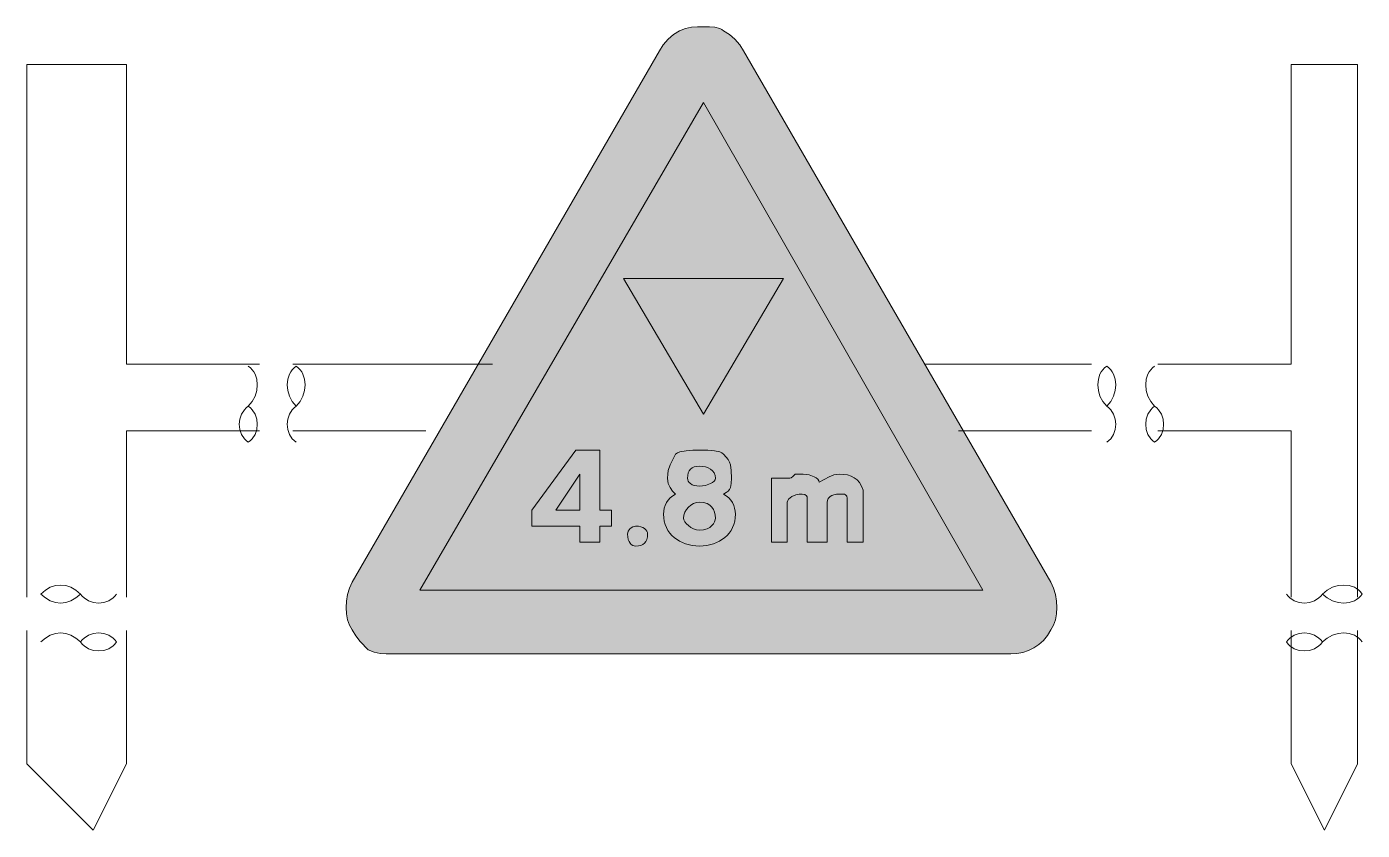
# Model space of a CAD drawing. Header units: metres. Extents: x 81 to 482, y 14 to 256.
import ezdxf

# ---------------------------------------------------------------- set-up
doc = ezdxf.new("R2010")
doc.units = ezdxf.units.M
for name, color, linetype, true_color in [('FILL_BLACK_000000', 7, 'Continuous', 0x000000), ('FILL_RED_FF0000', 7, 'Continuous', 0xff0000), ('FILL_WHITE_FFFFFF', 7, 'Continuous', 0xffffff), ('STROKE_BLACK_000000', 7, 'Continuous', 0x000000)]:
    doc.layers.add(name, color=color, linetype=linetype, true_color=true_color)

msp = doc.modelspace()

# ---------------------------------------------------------------- hatches: boundary and pattern name
at = {"layer": 'FILL_BLACK_000000', "true_color": 0x000000}
h = msp.add_hatch(color=7, dxfattribs=at)
h.dxf.hatch_style = 1
h.paths.add_polyline_path([(308.01, 179.92), (284.01, 139.12), (260.01, 179.92), (308.01, 179.92)])
h = msp.add_hatch(color=7, dxfattribs=at)
h.dxf.hatch_style = 1
h.paths.add_polyline_path([(256.41, 105.52), (252.81, 105.52), (252.81, 100.72), (246.81, 100.72), (246.81, 105.52), (232.41, 105.52), (232.41, 110.32), (245.61, 128.32), (252.81, 128.32), (252.81, 110.32), (256.41, 110.32), (256.41, 105.52)])
h.paths.add_polyline_path([(246.81, 110.32), (246.81, 121.12), (239.61, 110.32), (246.81, 110.32)], flags=16)
h = msp.add_hatch(color=7, dxfattribs=at)
h.dxf.hatch_style = 1
h.paths.add_polyline_path([(276.76, 100.98), (275.16, 102.07), (274.46, 102.72), (273.85, 103.45), (273.31, 104.23), (272.85, 105.09), (272.49, 106.01), (272.23, 106.98), (272.07, 108.02), (272.01, 109.12), (272.07, 110.02), (272.23, 110.9), (272.52, 111.76), (272.91, 112.57), (273.42, 113.33), (274.03, 114.01), (274.77, 114.62), (275.61, 115.12), (274.73, 116.04), (273.96, 117.07), (273.42, 118.33), (273.26, 119.07), (273.21, 119.92), (273.26, 121.16), (273.42, 122.23), (273.96, 123.97), (275.61, 127.12), (276.17, 127.52), (276.9, 127.81), (278.76, 128.17), (280.84, 128.3), (282.81, 128.32), (285.28, 128.3), (287.31, 128.17), (288.88, 127.81), (289.5, 127.52), (290.01, 127.12), (290.8, 126.27), (291.4, 125.49), (291.82, 124.74), (292.11, 123.97), (292.37, 122.23), (292.41, 119.92), (292.37, 118.33), (292.11, 117.07), (291.82, 116.53), (291.4, 116.04), (290.8, 115.57), (290.01, 115.12), (290.85, 114.62), (291.58, 114.01), (292.2, 113.33), (292.71, 112.57), (293.1, 111.76), (293.38, 110.9), (293.55, 110.02), (293.61, 109.12), (293.55, 108.02), (293.39, 106.98), (293.13, 106.01), (292.77, 105.09), (292.31, 104.23), (291.77, 103.45), (291.16, 102.72), (290.46, 102.07), (288.86, 100.98), (287.03, 100.18), (285, 99.69), (282.81, 99.52), (280.62, 99.69), (278.59, 100.18), (276.76, 100.98)])
h.paths.add_polyline_path([(280.24, 111.83), (279.51, 111.22), (278.9, 110.49), (278.42, 109.68), (278.12, 108.82), (278.01, 107.92), (278.12, 107.42), (278.42, 106.85), (278.9, 106.25), (279.51, 105.67), (280.24, 105.14), (281.05, 104.71), (281.91, 104.43), (282.81, 104.32), (284.05, 104.43), (285.08, 104.71), (285.91, 105.14), (286.56, 105.67), (287.04, 106.25), (287.37, 106.85), (287.55, 107.42), (287.61, 107.92), (287.55, 108.82), (287.37, 109.68), (287.04, 110.49), (286.56, 111.22), (285.91, 111.83), (285.08, 112.31), (284.05, 112.61), (282.81, 112.72), (281.91, 112.61), (281.05, 112.31), (280.24, 111.83)], flags=16)
h.paths.add_polyline_path([(287.2, 121.49), (286.72, 122.11), (286.11, 122.62), (285.38, 123.01), (284.57, 123.29), (283.71, 123.46), (282.81, 123.52), (281.97, 123.46), (281.23, 123.29), (280.62, 123.01), (280.11, 122.62), (279.72, 122.11), (279.44, 121.49), (279.27, 120.76), (279.21, 119.92), (279.27, 119.47), (279.44, 119.04), (279.72, 118.63), (280.11, 118.27), (280.62, 117.96), (281.23, 117.73), (281.97, 117.57), (282.81, 117.52), (283.71, 117.57), (284.57, 117.73), (286.11, 118.27), (286.72, 118.63), (287.2, 119.04), (287.5, 119.47), (287.61, 119.92), (287.5, 120.76), (287.2, 121.49)], flags=16)
h = msp.add_hatch(color=7, dxfattribs=at)
h.dxf.hatch_style = 1
h.paths.add_polyline_path([(323.97, 115.07), (323.23, 114.91), (322.62, 114.68), (322.11, 114.37), (321.72, 114.01), (321.43, 113.6), (321.27, 113.17), (321.21, 112.72), (321.21, 100.72), (315.21, 100.72), (315.21, 113.92), (315.16, 114.32), (315, 114.61), (314.46, 114.97), (313.69, 115.1), (312.81, 115.12), (311.74, 114.91), (310.56, 114.37), (309.6, 113.6), (309.32, 113.17), (309.21, 112.72), (309.21, 100.72), (304.41, 100.72), (304.41, 119.92), (309.21, 119.92), (309.92, 119.94), (310.41, 120.07), (310.9, 120.43), (311.61, 121.12), (314.01, 121.12), (314.91, 121.07), (315.77, 120.91), (317.31, 120.37), (317.92, 120.01), (318.4, 119.6), (318.7, 119.17), (318.81, 118.72), (321.81, 120.37), (323.2, 120.91), (323.96, 121.07), (324.81, 121.12), (326.1, 121.06), (327.28, 120.88), (328.35, 120.55), (329.31, 120.07), (330.15, 119.42), (330.88, 118.59), (331.5, 117.56), (332.01, 116.32), (332.01, 115.12), (332.01, 100.72), (327.21, 100.72), (327.21, 113.92), (327.06, 114.52), (326.7, 114.93), (326.41, 115.07), (326.01, 115.12), (324.81, 115.12), (323.97, 115.07)])
h = msp.add_hatch(color=7, dxfattribs=at)
h.dxf.hatch_style = 1
h.paths.add_polyline_path([(267.15, 102.28), (266.99, 101.54), (266.7, 100.93), (266.31, 100.42), (265.8, 100.03), (265.18, 99.74), (264.45, 99.58), (263.61, 99.52), (263.16, 99.58), (262.73, 99.74), (262.32, 100.03), (261.96, 100.42), (261.65, 100.93), (261.42, 101.54), (261.26, 102.28), (261.21, 103.12), (261.42, 104), (261.96, 104.77), (262.73, 105.31), (263.61, 105.52), (264.45, 105.47), (265.18, 105.31), (265.8, 105.08), (266.31, 104.77), (266.7, 104.41), (266.99, 104), (267.15, 103.57), (267.21, 103.12), (267.15, 102.28)])
at = {"layer": 'FILL_RED_FF0000', "true_color": 0xff0000}
h = msp.add_hatch(color=7, dxfattribs=at)
h.dxf.hatch_style = 1
h.paths.add_polyline_path([(389.2, 86.87), (389.76, 84.95), (390.1, 83), (390.21, 81.07), (390.1, 79.19), (389.76, 77.41), (389.2, 75.78), (388.41, 74.32), (387.4, 72.63), (386.2, 71.17), (384.82, 69.93), (383.31, 68.92), (381.68, 68.13), (379.97, 67.57), (378.21, 67.23), (376.41, 67.12), (190.41, 67.12), (188.61, 67.14), (186.81, 67.27), (185.01, 67.63), (183.21, 68.32), (180.81, 70.87), (179.5, 72.54), (178.41, 74.32), (177.62, 75.78), (177.06, 77.41), (176.72, 79.19), (176.61, 81.07), (176.72, 83), (177.06, 84.95), (177.62, 86.87), (178.41, 88.72), (270.81, 248.32), (271.92, 250.1), (273.36, 251.77), (275.03, 253.21), (276.81, 254.32), (278.61, 255.01), (280.41, 255.37), (282.21, 255.5), (284.01, 255.52), (285.79, 255.5), (287.46, 255.37), (288.9, 255.01), (289.51, 254.72), (290.01, 254.32), (291.79, 253.21), (293.46, 251.77), (294.9, 250.1), (296.01, 248.32), (388.41, 88.72), (389.2, 86.87)])
at = {"layer": 'FILL_WHITE_FFFFFF', "true_color": 0xffffff}
h = msp.add_hatch(color=7, dxfattribs=at)
h.dxf.hatch_style = 1
h.paths.add_polyline_path([(198.81, 86.32), (284.01, 232.72), (368.01, 86.32), (198.81, 86.32)])

# ---------------------------------------------------------------- linework, layer by layer
at = {"layer": 'FILL_BLACK_000000', "lineweight": 0, "true_color": 0x000000}
for points in [[(308.01, 179.92), (284.01, 139.12), (260.01, 179.92)], [(256.41, 105.52), (252.81, 105.52), (252.81, 100.72), (246.81, 100.72), (246.81, 105.52), (232.41, 105.52), (232.41, 110.32), (245.61, 128.32), (252.81, 128.32), (252.81, 110.32), (256.41, 110.32)], [(276.76, 100.98), (275.16, 102.07), (274.46, 102.72), (273.85, 103.45), (273.31, 104.23), (272.85, 105.09), (272.49, 106.01), (272.23, 106.98), (272.07, 108.02), (272.01, 109.12), (272.07, 110.02), (272.23, 110.9), (272.52, 111.76), (272.91, 112.57), (273.42, 113.33), (274.03, 114.01), (274.77, 114.62), (275.61, 115.12), (274.73, 116.04), (273.96, 117.07), (273.42, 118.33), (273.26, 119.07), (273.21, 119.92), (273.26, 121.16), (273.42, 122.23), (273.96, 123.97), (275.61, 127.12), (276.17, 127.52), (276.9, 127.81), (278.76, 128.17), (280.84, 128.3), (282.81, 128.32), (285.28, 128.3), (287.31, 128.17), (288.88, 127.81), (289.5, 127.52), (290.01, 127.12), (290.8, 126.27), (291.4, 125.49), (291.82, 124.74), (292.11, 123.97), (292.37, 122.23), (292.41, 119.92), (292.37, 118.33), (292.11, 117.07), (291.82, 116.53), (291.4, 116.04), (290.8, 115.57), (290.01, 115.12), (290.85, 114.62), (291.58, 114.01), (292.2, 113.33), (292.71, 112.57), (293.1, 111.76), (293.38, 110.9), (293.55, 110.02), (293.61, 109.12), (293.55, 108.02), (293.39, 106.98), (293.13, 106.01), (292.77, 105.09), (292.31, 104.23), (291.77, 103.45), (291.16, 102.72), (290.46, 102.07), (288.86, 100.98), (287.03, 100.18), (285, 99.69), (282.81, 99.52), (280.62, 99.69), (278.59, 100.18)], [(246.81, 110.32), (246.81, 121.12), (239.61, 110.32)], [(287.2, 121.49), (286.72, 122.11), (286.11, 122.62), (285.38, 123.01), (284.57, 123.29), (283.71, 123.46), (282.81, 123.52), (281.97, 123.46), (281.23, 123.29), (280.62, 123.01), (280.11, 122.62), (279.72, 122.11), (279.44, 121.49), (279.27, 120.76), (279.21, 119.92), (279.27, 119.47), (279.44, 119.04), (279.72, 118.63), (280.11, 118.27), (280.62, 117.96), (281.23, 117.73), (281.97, 117.57), (282.81, 117.52), (283.71, 117.57), (284.57, 117.73), (286.11, 118.27), (286.72, 118.63), (287.2, 119.04), (287.5, 119.47), (287.61, 119.92), (287.5, 120.76)], [(323.97, 115.07), (323.23, 114.91), (322.62, 114.68), (322.11, 114.37), (321.72, 114.01), (321.43, 113.6), (321.27, 113.17), (321.21, 112.72), (321.21, 100.72), (315.21, 100.72), (315.21, 113.92), (315.16, 114.32), (315, 114.61), (314.46, 114.97), (313.69, 115.1), (312.81, 115.12), (311.74, 114.91), (310.56, 114.37), (309.6, 113.6), (309.32, 113.17), (309.21, 112.72), (309.21, 100.72), (304.41, 100.72), (304.41, 119.92), (309.21, 119.92), (309.92, 119.94), (310.41, 120.07), (310.9, 120.43), (311.61, 121.12), (314.01, 121.12), (314.91, 121.07), (315.77, 120.91), (317.31, 120.37), (317.92, 120.01), (318.4, 119.6), (318.7, 119.17), (318.81, 118.72), (321.81, 120.37), (323.2, 120.91), (323.96, 121.07), (324.81, 121.12), (326.1, 121.06), (327.28, 120.88), (328.35, 120.55), (329.31, 120.07), (330.15, 119.42), (330.88, 118.59), (331.5, 117.56), (332.01, 116.32), (332.01, 115.12), (332.01, 100.72), (327.21, 100.72), (327.21, 113.92), (327.06, 114.52), (326.7, 114.93), (326.41, 115.07), (326.01, 115.12), (324.81, 115.12)], [(280.24, 111.83), (279.51, 111.22), (278.9, 110.49), (278.42, 109.68), (278.12, 108.82), (278.01, 107.92), (278.12, 107.42), (278.42, 106.85), (278.9, 106.25), (279.51, 105.67), (280.24, 105.14), (281.05, 104.71), (281.91, 104.43), (282.81, 104.32), (284.05, 104.43), (285.08, 104.71), (285.91, 105.14), (286.56, 105.67), (287.04, 106.25), (287.37, 106.85), (287.55, 107.42), (287.61, 107.92), (287.55, 108.82), (287.37, 109.68), (287.04, 110.49), (286.56, 111.22), (285.91, 111.83), (285.08, 112.31), (284.05, 112.61), (282.81, 112.72), (281.91, 112.61), (281.05, 112.31)], [(267.15, 102.28), (266.99, 101.54), (266.7, 100.93), (266.31, 100.42), (265.8, 100.03), (265.18, 99.74), (264.45, 99.58), (263.61, 99.52), (263.16, 99.58), (262.73, 99.74), (262.32, 100.03), (261.96, 100.42), (261.65, 100.93), (261.42, 101.54), (261.26, 102.28), (261.21, 103.12), (261.42, 104), (261.96, 104.77), (262.73, 105.31), (263.61, 105.52), (264.45, 105.47), (265.18, 105.31), (265.8, 105.08), (266.31, 104.77), (266.7, 104.41), (266.99, 104), (267.15, 103.57), (267.21, 103.12)]]:
    msp.add_lwpolyline(points, close=True, dxfattribs=at)
at = {"layer": 'FILL_RED_FF0000', "lineweight": 0, "true_color": 0xff0000}
msp.add_lwpolyline([(389.2, 86.87), (389.76, 84.95), (390.1, 83), (390.21, 81.07), (390.1, 79.19), (389.76, 77.41), (389.2, 75.78), (388.41, 74.32), (387.4, 72.63), (386.2, 71.17), (384.82, 69.93), (383.31, 68.92), (381.68, 68.13), (379.97, 67.57), (378.21, 67.23), (376.41, 67.12), (190.41, 67.12), (188.61, 67.14), (186.81, 67.27), (185.01, 67.63), (183.21, 68.32), (180.81, 70.87), (179.5, 72.54), (178.41, 74.32), (177.62, 75.78), (177.06, 77.41), (176.72, 79.19), (176.61, 81.07), (176.72, 83), (177.06, 84.95), (177.62, 86.87), (178.41, 88.72), (270.81, 248.32), (271.92, 250.1), (273.36, 251.77), (275.03, 253.21), (276.81, 254.32), (278.61, 255.01), (280.41, 255.37), (282.21, 255.5), (284.01, 255.52), (285.79, 255.5), (287.46, 255.37), (288.9, 255.01), (289.51, 254.72), (290.01, 254.32), (291.79, 253.21), (293.46, 251.77), (294.9, 250.1), (296.01, 248.32), (388.41, 88.72)], close=True, dxfattribs=at)
at = {"layer": 'FILL_WHITE_FFFFFF', "lineweight": 0, "true_color": 0xff0000}
msp.add_lwpolyline([(198.81, 86.32), (284.01, 232.72), (368.01, 86.32)], close=True, dxfattribs=at)
at = {"layer": 'STROKE_BLACK_000000', "lineweight": 0, "true_color": 0x000000}
for points in [[(80.61, 244.16), (110.61, 244.16)], [(80.61, 84.16), (80.61, 244.16)], [(110.61, 154.16), (110.61, 244.16)], [(480.61, 244.16), (460.61, 244.16)], [(460.61, 154.16), (460.61, 244.16)], [(480.61, 84.16), (480.61, 244.16)], [(260.01, 179.92), (284.01, 139.12), (308.01, 179.92), (260.01, 179.92)], [(110.61, 154.16), (150.61, 154.16)], [(147.21, 141.52), (148.39, 142.97), (149.23, 144.58), (149.74, 146.27), (149.91, 147.97), (149.74, 149.62), (149.23, 151.14), (148.86, 151.83), (148.39, 152.46), (147.84, 153.03), (147.21, 153.52)], [(161.61, 141.52), (160.43, 142.97), (159.58, 144.58), (159.08, 146.27), (158.91, 147.97), (159.08, 149.62), (159.58, 151.14), (159.96, 151.83), (160.43, 152.46), (160.98, 153.03), (161.61, 153.52)], [(160.61, 154.16), (220.61, 154.16)], [(161.61, 141.52), (162.79, 142.97), (163.63, 144.58), (164.14, 146.27), (164.31, 147.97), (164.14, 149.62), (163.63, 151.14), (163.26, 151.83), (162.79, 152.46), (162.24, 153.03), (161.61, 153.52)], [(400.61, 154.16), (350.61, 154.16)], [(405.21, 141.52), (404.03, 142.97), (403.18, 144.58), (402.68, 146.27), (402.51, 147.97), (402.68, 149.62), (403.18, 151.14), (403.56, 151.83), (404.03, 152.46), (404.58, 153.03), (405.21, 153.52)], [(405.21, 141.52), (406.39, 142.97), (407.23, 144.58), (407.74, 146.27), (407.91, 147.97), (407.74, 149.62), (407.23, 151.14), (406.86, 151.83), (406.39, 152.46), (405.84, 153.03), (405.21, 153.52)], [(419.61, 141.52), (418.43, 142.97), (417.58, 144.58), (417.08, 146.27), (416.91, 147.97), (417.08, 149.62), (417.58, 151.14), (417.96, 151.83), (418.43, 152.46), (418.98, 153.03), (419.61, 153.52)], [(460.61, 154.16), (420.61, 154.16)], [(147.21, 130.72), (146.58, 131.21), (146.03, 131.77), (145.18, 133.08), (144.68, 134.56), (144.51, 136.12), (144.68, 137.68), (145.18, 139.16), (146.03, 140.47), (146.58, 141.03), (147.21, 141.52)], [(147.21, 130.72), (147.84, 131.21), (148.39, 131.77), (149.23, 133.08), (149.74, 134.56), (149.91, 136.12), (149.74, 137.68), (149.23, 139.16), (148.39, 140.47), (147.84, 141.03), (147.21, 141.52)], [(161.61, 130.72), (160.98, 131.21), (160.43, 131.77), (159.58, 133.08), (159.08, 134.56), (158.91, 136.12), (159.08, 137.68), (159.58, 139.16), (160.43, 140.47), (160.98, 141.03), (161.61, 141.52)], [(405.21, 130.72), (405.84, 131.21), (406.39, 131.77), (407.23, 133.08), (407.74, 134.56), (407.91, 136.12), (407.74, 137.68), (407.23, 139.16), (406.39, 140.47), (405.84, 141.03), (405.21, 141.52)], [(419.61, 130.72), (418.98, 131.21), (418.43, 131.77), (417.58, 133.08), (417.08, 134.56), (416.91, 136.12), (417.08, 137.68), (417.58, 139.16), (418.43, 140.47), (418.98, 141.03), (419.61, 141.52)], [(419.61, 130.72), (420.24, 131.21), (420.79, 131.77), (421.63, 133.08), (422.14, 134.56), (422.31, 136.12), (422.14, 137.68), (421.63, 139.16), (420.79, 140.47), (420.24, 141.03), (419.61, 141.52)], [(110.61, 134.16), (150.61, 134.16)], [(110.61, 84.16), (110.61, 134.16)], [(160.61, 134.16), (200.61, 134.16)], [(400.61, 134.16), (360.61, 134.16)], [(460.61, 134.16), (420.61, 134.16)], [(460.61, 84.16), (460.61, 134.16)], [(84.81, 85.12), (86.21, 86.3), (87.7, 87.14), (89.24, 87.65), (90.81, 87.82), (92.38, 87.65), (93.92, 87.14), (95.41, 86.3), (96.81, 85.12)], [(84.81, 85.12), (86.21, 83.94), (87.7, 83.09), (89.24, 82.59), (90.81, 82.42), (92.38, 82.59), (93.92, 83.09), (95.41, 83.94), (96.81, 85.12)], [(96.81, 85.12), (97.3, 84.49), (97.86, 83.94), (99.17, 83.09), (100.65, 82.59), (102.21, 82.42), (103.77, 82.59), (105.25, 83.09), (106.56, 83.94), (107.12, 84.49), (107.61, 85.12)], [(470.01, 85.12), (469.52, 84.49), (468.96, 83.94), (467.65, 83.09), (466.17, 82.59), (464.61, 82.42), (463.05, 82.59), (461.57, 83.09), (460.26, 83.94), (459.7, 84.49), (459.21, 85.12)], [(482.01, 85.12), (481.52, 85.75), (480.95, 86.3), (480.32, 86.77), (479.63, 87.14), (478.11, 87.65), (476.46, 87.82), (474.76, 87.65), (473.07, 87.14), (471.46, 86.3), (470.01, 85.12)], [(482.01, 85.12), (481.52, 84.49), (480.95, 83.94), (480.32, 83.47), (479.63, 83.09), (478.11, 82.59), (476.46, 82.42), (474.76, 82.59), (473.07, 83.09), (471.46, 83.94), (470.01, 85.12)], [(80.61, 34.16), (80.61, 74.16)], [(84.81, 70.72), (86.21, 71.9), (87.7, 72.74), (89.24, 73.25), (90.81, 73.42), (92.38, 73.25), (93.92, 72.74), (95.41, 71.9), (96.81, 70.72)], [(96.81, 70.72), (97.3, 71.35), (97.86, 71.9), (99.17, 72.74), (100.65, 73.25), (102.21, 73.42), (103.77, 73.25), (105.25, 72.74), (106.56, 71.9), (107.12, 71.35), (107.61, 70.72)], [(110.61, 34.16), (110.61, 74.16)], [(470.01, 70.72), (469.52, 71.35), (468.96, 71.9), (467.65, 72.74), (466.17, 73.25), (464.61, 73.42), (463.05, 73.25), (461.57, 72.74), (460.26, 71.9), (459.7, 71.35), (459.21, 70.72)], [(460.61, 34.16), (460.61, 74.16)], [(482.01, 70.72), (481.52, 71.35), (480.95, 71.9), (480.32, 72.37), (479.63, 72.74), (478.11, 73.25), (476.46, 73.42), (474.76, 73.25), (473.07, 72.74), (471.46, 71.9), (470.01, 70.72)], [(480.61, 34.16), (480.61, 74.16)], [(96.81, 70.72), (97.3, 70.09), (97.86, 69.54), (99.17, 68.69), (100.65, 68.19), (102.21, 68.02), (103.77, 68.19), (105.25, 68.69), (106.56, 69.54), (107.12, 70.09), (107.61, 70.72)], [(470.01, 70.72), (469.52, 70.09), (468.96, 69.54), (467.65, 68.69), (466.17, 68.19), (464.61, 68.02), (463.05, 68.19), (461.57, 68.69), (460.26, 69.54), (459.7, 70.09), (459.21, 70.72)], [(80.61, 34.16), (100.61, 14.16)], [(110.61, 34.16), (100.61, 14.16)], [(460.61, 34.16), (470.61, 14.16)], [(480.61, 34.16), (470.61, 14.16)]]:
    msp.add_lwpolyline(points, dxfattribs=at)

doc.saveas('drawing.dxf')
